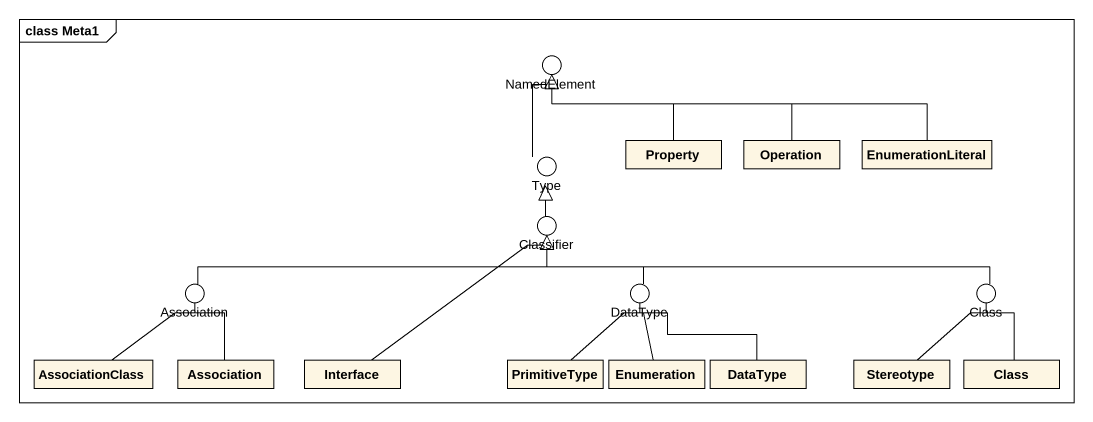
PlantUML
@startuml
mainframe class Meta1
allowmixing
hide circle
hide empty members
() NamedElement
() Type
class Property
class Operation
class EnumerationLiteral
() Classifier
() Association
() DataType
() "Class" as Class_
class AssociationClass
class "Association" as Association_2
class "Interface" as Interface_
class PrimitiveType
class Enumeration
class "DataType" as DataType_2
class "Stereotype" as Stereotype_
class "Class" as Class__2
Type -up-|> NamedElement
Property -up- NamedElement
Operation -left- NamedElement
EnumerationLiteral -left- NamedElement
Classifier -up-|> Type
Association -right-|> Classifier
DataType -up-|> Classifier
Class_ -left-|> Classifier
AssociationClass -up- Association
Association_2 -up- Association
Interface_ -up- Classifier
PrimitiveType -up- DataType
Enumeration -up- DataType
DataType_2 -up- DataType
Stereotype_ -up- Class_
Class__2 -up- Class_
@enduml
